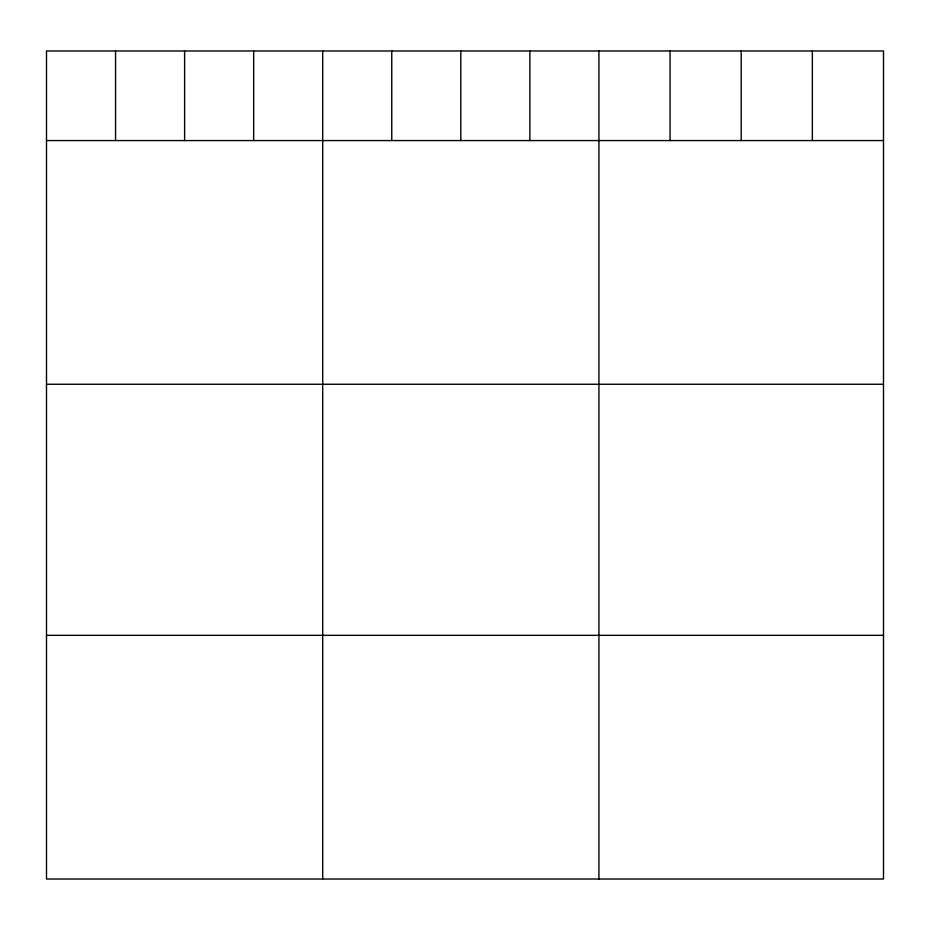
<?xml version="1.0" encoding="UTF-8"?>
<svg xmlns="http://www.w3.org/2000/svg" width="930" height="930" viewBox="0 0 930 930"><rect width="100%" height="100%" fill="white"/><g stroke="black" fill="none" stroke-linecap="round" stroke-linejoin="round"><path stroke-width="1.4" d="M883.5 140.57L883.5 879.013L46.5 879.013L46.5 50.987L883.5 50.987L883.5 140.57L46.5 140.57M46.5 384.253L883.5 384.253M46.5 635.33L883.5 635.33M812.355 50.987L812.355 140.57M741.21 50.987L741.21 140.57M670.065 50.987L670.065 140.57M598.92 50.987L598.92 879.013M529.868 50.987L529.868 140.57M460.815 50.987L460.815 140.57M391.763 50.987L391.763 140.57M322.71 50.987L322.71 879.013M253.657 50.987L253.657 140.57M184.605 50.987L184.605 140.57M115.553 50.987L115.553 140.57"/></g></svg>
